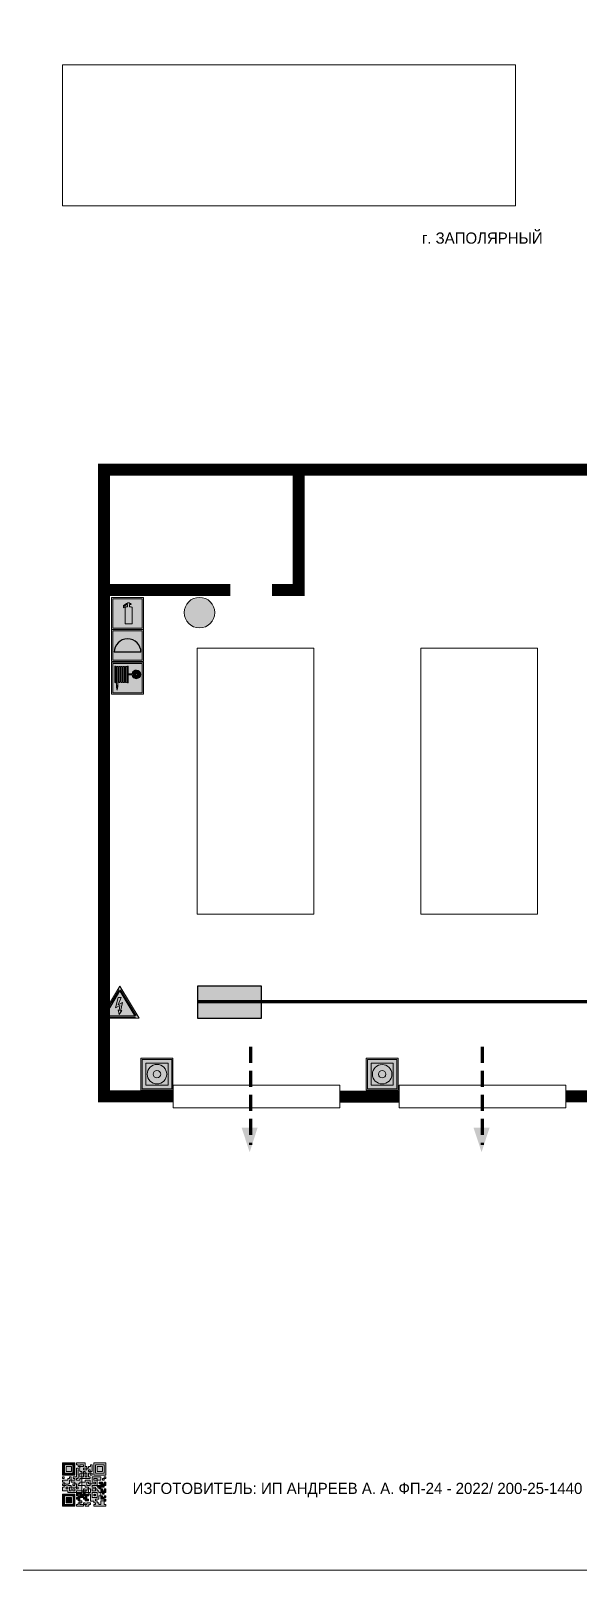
# Model space of a CAD drawing. Header units: millimetres. Extents: x 13114 to 67229, y 22859 to 38520.
# Drawn here: x 27623.1 to 27760.1, y 34765.1 to 35149.7 of the extents above; entities that cross this region are included whole.
import ezdxf

# ---------------------------------------------------------------- set-up
doc = ezdxf.new("R2010")
doc.units = ezdxf.units.MM
doc.linetypes.add('{ Wide Dash }', pattern=[12, 4, -2, 4, -2])
doc.layers.add('План_Штампы', color=7, linetype='Continuous')
doc.styles.add('обычный', font='arial.ttf')
picture_1 = doc.add_image_def('image1.jpg', size_in_pixel=(337, 105))

# ---------------------------------------------------------------- blocks, each defined once
blk = doc.blocks.new('QR')
at = {"lineweight": 0}
h = blk.add_hatch(color=256, dxfattribs=at)
h.dxf.hatch_style = 1
h.paths.add_polyline_path([(9241.16, 2687.38), (9242.01, 2687.38), (9242.01, 2687.83), (9241.59, 2687.83), (9241.59, 2688.68), (9239.45, 2688.68), (9239.45, 2688.25), (9239.86, 2688.25), (9239.86, 2687.83), (9240.29, 2687.83), (9240.29, 2688.25), (9241.16, 2688.25), (9241.16, 2687.83), (9240.29, 2687.83), (9240.29, 2687.38), (9239.45, 2687.38), (9239.45, 2685.22), (9238.57, 2685.22), (9238.57, 2684.8), (9239.02, 2684.8), (9239.02, 2684.37), (9238.13, 2684.37), (9238.13, 2683.92), (9239.02, 2683.92), (9239.02, 2683.5), (9239.44, 2683.5), (9239.44, 2682.64), (9239.87, 2682.64), (9239.87, 2682.18), (9239.44, 2682.18), (9239.44, 2682.64), (9238.13, 2682.64), (9238.13, 2681.76), (9237.71, 2681.76), (9237.71, 2682.64), (9238.13, 2682.64), (9238.13, 2683.07), (9237.27, 2683.07), (9237.27, 2683.51), (9237.71, 2683.51), (9237.71, 2684.37), (9238.13, 2684.37), (9238.13, 2685.22), (9237.71, 2685.22), (9237.71, 2684.8), (9237.28, 2684.8), (9237.28, 2684.38), (9235.98, 2684.38), (9235.98, 2683.92), (9236.4, 2683.92), (9236.4, 2683.49), (9236.84, 2683.49), (9236.84, 2683.07), (9236.4, 2683.07), (9236.4, 2682.64), (9235.98, 2682.64), (9235.98, 2681.76), (9237.29, 2681.76), (9237.29, 2681.33), (9239.43, 2681.33), (9239.43, 2681.76), (9240.74, 2681.76), (9240.74, 2683.05), (9239.87, 2683.05), (9239.87, 2683.5), (9240.29, 2683.5), (9240.29, 2683.91), (9240.74, 2683.91), (9240.74, 2684.81), (9240.29, 2684.81), (9240.29, 2684.79), (9240.29, 2684.37), (9239.45, 2684.37), (9239.45, 2684.8), (9239.87, 2684.8), (9239.87, 2685.21), (9240.74, 2685.21), (9240.74, 2686.1), (9240.29, 2686.1), (9240.29, 2685.64), (9239.86, 2685.64), (9239.86, 2686.95), (9240.29, 2686.95), (9240.29, 2686.52), (9240.74, 2686.52), (9240.74, 2686.1), (9241.16, 2686.1), (9241.16, 2686.53), (9241.59, 2686.53), (9241.59, 2686.1), (9242.02, 2686.1), (9242.02, 2685.21), (9241.59, 2685.21), (9241.59, 2686.1), (9241.16, 2686.1), (9241.16, 2685.21), (9240.74, 2685.21), (9240.74, 2684.81), (9242.89, 2684.81), (9242.89, 2685.22), (9242.47, 2685.22), (9242.47, 2686.11), (9242.89, 2686.11), (9242.89, 2686.52), (9242.46, 2686.52), (9242.46, 2686.95), (9242.89, 2686.95), (9242.89, 2686.52), (9243.32, 2686.52), (9243.32, 2688.26), (9242.9, 2688.26), (9242.9, 2687.83), (9242.47, 2687.83), (9242.47, 2687.38), (9242.01, 2687.38), (9242.01, 2686.94), (9241.16, 2686.94)])
h.paths.add_polyline_path([(9239.02, 2682.18), (9239.02, 2681.76), (9238.54, 2681.76), (9238.54, 2682.18)], flags=16)
h.paths.add_polyline_path([(9237.27, 2682.65), (9237.27, 2682.19), (9236.83, 2682.19), (9236.83, 2682.65)], flags=16)
h = blk.add_hatch(color=256, dxfattribs=at)
h.dxf.hatch_style = 1
h.paths.add_polyline_path([(9238.15, 2687.83), (9236.83, 2687.83), (9236.83, 2686.52), (9238.15, 2686.52)], flags=0)
h.paths.add_polyline_path([(9239.01, 2685.65), (9239.01, 2688.68), (9235.98, 2688.68), (9235.98, 2685.65)])
h.paths.add_polyline_path([(9236.41, 2686.1), (9236.41, 2688.26), (9238.56, 2688.26), (9238.56, 2686.1)], flags=16)
h.paths.add_polyline_path([(9236.83, 2686.52), (9236.83, 2687.83), (9238.15, 2687.83), (9238.15, 2686.52)], flags=0)
h = blk.add_hatch(color=256, dxfattribs=at)
h.dxf.hatch_style = 1
h.paths.add_polyline_path([(9243.32, 2686.11), (9242.89, 2686.11), (9242.89, 2685.64), (9243.32, 2685.64)])
h.paths.add_polyline_path([(9239.02, 2683.07), (9239.02, 2683.5), (9238.56, 2683.5), (9238.56, 2683.07)])
h.paths.add_polyline_path([(9236.4, 2684.8), (9236.4, 2685.22), (9235.98, 2685.22), (9235.98, 2684.8)])
h.paths.add_polyline_path([(9236.4, 2683.07), (9236.4, 2683.49), (9235.98, 2683.49), (9235.98, 2683.07)])
h = blk.add_hatch(color=256, dxfattribs=at)
h.dxf.hatch_style = 1
h.paths.add_polyline_path([(9238.15, 2686.52), (9238.15, 2687.83), (9236.83, 2687.83), (9236.83, 2686.52)])
h.paths.add_polyline_path([(9245.91, 2686.52), (9245.91, 2687.83), (9244.59, 2687.83), (9244.59, 2686.52)], flags=0)
h.paths.add_polyline_path([(9246.77, 2685.65), (9246.77, 2688.68), (9243.74, 2688.68), (9243.74, 2685.65)])
h.paths.add_polyline_path([(9244.17, 2686.1), (9244.17, 2688.26), (9246.32, 2688.26), (9246.32, 2686.1)], flags=16)
h.paths.add_polyline_path([(9244.59, 2686.52), (9244.59, 2687.83), (9245.91, 2687.83), (9245.91, 2686.52)], flags=0)
h = blk.add_hatch(color=256, dxfattribs=at)
h.dxf.hatch_style = 1
h.paths.add_polyline_path([(9240.75, 2681.76), (9240.75, 2681.35), (9241.17, 2681.35), (9241.17, 2681.76)])
h.paths.add_polyline_path([(9241.6, 2682.18), (9241.17, 2682.18), (9241.17, 2681.76), (9241.6, 2681.76)])
h.paths.add_polyline_path([(9242.47, 2681.34), (9242.47, 2682.19), (9242.02, 2682.19), (9242.02, 2681.76), (9241.6, 2681.76), (9241.6, 2681.34)])
h.paths.add_polyline_path([(9239.87, 2678.3), (9239.44, 2678.3), (9239.44, 2677.89), (9241.17, 2677.89), (9241.17, 2678.3), (9240.28, 2678.3), (9240.28, 2678.73), (9239.87, 2678.73)])
h.paths.add_polyline_path([(9240.75, 2678.73), (9240.75, 2679.19), (9240.28, 2679.19), (9240.28, 2678.73)])
h.paths.add_polyline_path([(9241.6, 2678.73), (9241.17, 2678.73), (9241.17, 2678.3), (9241.6, 2678.3)])
h.paths.add_polyline_path([(9242.02, 2678.3), (9241.6, 2678.3), (9241.6, 2677.89), (9242.48, 2677.89), (9242.48, 2678.31), (9242.9, 2678.31), (9242.9, 2678.73), (9242.02, 2678.73)])
h.paths.add_polyline_path([(9246.36, 2684.37), (9246.36, 2684.79), (9245.93, 2684.79), (9245.93, 2684.37)])
h.paths.add_polyline_path([(9246.78, 2685.2), (9246.36, 2685.2), (9246.36, 2684.79), (9246.78, 2684.79)])
h.paths.add_polyline_path([(9245.91, 2687.83), (9244.59, 2687.83), (9244.59, 2686.52), (9245.91, 2686.52)])
h = blk.add_hatch(color=256, dxfattribs=at)
h.dxf.hatch_style = 1
h.paths.add_polyline_path([(9243.32, 2682.64), (9243.32, 2683.07), (9244.62, 2683.07), (9244.62, 2684.37), (9243.74, 2684.37), (9243.74, 2684.8), (9244.62, 2684.8), (9244.62, 2684.37), (9245.48, 2684.37), (9245.48, 2685.22), (9243.32, 2685.22), (9243.32, 2683.5), (9242.89, 2683.5), (9242.89, 2683.06), (9242.01, 2683.06), (9242.01, 2683.91), (9242.47, 2683.91), (9242.47, 2683.5), (9242.89, 2683.5), (9242.89, 2684.38), (9241.59, 2684.38), (9241.59, 2683.91), (9240.74, 2683.91), (9240.74, 2683.05), (9241.59, 2683.05), (9241.59, 2682.64), (9242.47, 2682.64), (9242.47, 2682.19), (9242.91, 2682.19), (9242.91, 2681.34), (9242.48, 2681.34), (9242.48, 2680.91), (9242.91, 2680.91), (9242.91, 2679.17), (9243.75, 2679.17), (9243.75, 2678.73), (9244.2, 2678.73), (9244.2, 2678.3), (9243.75, 2678.3), (9243.75, 2677.88), (9246.78, 2677.88), (9246.78, 2678.3), (9246.35, 2678.3), (9246.35, 2679.19), (9245.48, 2679.19), (9245.48, 2678.31), (9245.05, 2678.31), (9245.05, 2678.73), (9244.62, 2678.73), (9244.62, 2679.19), (9244.2, 2679.19), (9244.2, 2679.61), (9245.05, 2679.61), (9245.05, 2680.46), (9245.48, 2680.46), (9245.48, 2681.34), (9245.04, 2681.34), (9245.04, 2681.76), (9244.63, 2681.76), (9244.63, 2682.19), (9244.21, 2682.19), (9244.21, 2681.76), (9243.32, 2681.76), (9243.32, 2682.19), (9244.21, 2682.19), (9244.21, 2682.64)])
h.paths.add_polyline_path([(9243.75, 2683.49), (9243.75, 2683.92), (9244.21, 2683.92), (9244.21, 2683.49)], flags=16)
h.paths.add_polyline_path([(9243.32, 2681.34), (9244.63, 2681.34), (9244.63, 2680.04), (9243.32, 2680.04)], flags=16)
h.paths.add_polyline_path([(9243.76, 2680.89), (9244.18, 2680.89), (9244.18, 2680.48), (9243.76, 2680.48)], flags=0)
h = blk.add_hatch(color=256, dxfattribs=at)
h.dxf.hatch_style = 1
h.paths.add_polyline_path([(9242.02, 2680.46), (9242.48, 2680.46), (9242.48, 2680.91), (9241.58, 2680.91), (9241.58, 2681.35), (9241.17, 2681.35), (9241.17, 2680.91), (9240.75, 2680.91), (9240.75, 2681.33), (9239.43, 2681.33), (9239.43, 2680.46), (9239.86, 2680.46), (9239.86, 2680.92), (9240.3, 2680.92), (9240.3, 2680.46), (9239.86, 2680.46), (9239.86, 2680.04), (9239.44, 2680.04), (9239.44, 2679.62), (9239.86, 2679.62), (9239.86, 2679.19), (9240.29, 2679.19), (9240.29, 2680.03), (9241.18, 2680.03), (9241.18, 2680.47), (9241.6, 2680.47), (9241.6, 2680.03), (9241.18, 2680.03), (9241.18, 2679.61), (9241.6, 2679.61), (9241.6, 2679.19), (9242.47, 2679.19), (9242.47, 2679.6), (9242.02, 2679.6)])
h = blk.add_hatch(color=256, dxfattribs=at)
h.dxf.hatch_style = 1
h.paths.add_polyline_path([(9246.36, 2683.07), (9246.78, 2683.07), (9246.78, 2683.92), (9246.36, 2683.92), (9246.36, 2683.49), (9245.92, 2683.49), (9245.92, 2683.92), (9245.06, 2683.92), (9245.06, 2683.49), (9245.48, 2683.49), (9245.48, 2683.07), (9244.62, 2683.07), (9244.62, 2682.65), (9245.05, 2682.65), (9245.05, 2682.18), (9245.48, 2682.18), (9245.48, 2682.65), (9246.36, 2682.65)])
h.paths.add_polyline_path([(9246.78, 2682.18), (9246.36, 2682.18), (9246.36, 2681.75), (9245.92, 2681.75), (9245.92, 2682.18), (9245.48, 2682.18), (9245.48, 2681.34), (9245.48, 2681.34), (9245.94, 2681.34), (9245.94, 2680.91), (9246.36, 2680.91), (9246.36, 2681.34), (9246.78, 2681.34)])
h = blk.add_hatch(color=256, dxfattribs=at)
h.dxf.hatch_style = 1
h.paths.add_polyline_path([(9235.98, 2680.9), (9235.98, 2677.86), (9239.02, 2677.86), (9239.02, 2680.9)])
h.paths.add_polyline_path([(9238.57, 2680.48), (9238.57, 2678.32), (9236.41, 2678.32), (9236.41, 2680.48)], flags=16)
h.paths.add_polyline_path([(9238.15, 2680.05), (9238.15, 2678.74), (9236.83, 2678.74), (9236.83, 2680.05)], flags=0)
h = blk.add_hatch(color=256, dxfattribs=at)
h.dxf.hatch_style = 1
h.paths.add_polyline_path([(9238.15, 2680.05), (9236.83, 2680.05), (9236.83, 2678.74), (9238.15, 2678.74)])
h = blk.add_hatch(color=256, dxfattribs=at)
h.dxf.hatch_style = 1
h.paths.add_polyline_path([(9244.18, 2680.48), (9244.18, 2680.89), (9243.76, 2680.89), (9243.76, 2680.48)])
h = blk.add_hatch(color=256, dxfattribs=at)
h.dxf.hatch_style = 1
h.paths.add_polyline_path([(9245.93, 2680.04), (9245.93, 2680.46), (9245.48, 2680.46), (9245.48, 2679.62), (9246.35, 2679.62), (9246.35, 2680.04)])
h.paths.add_polyline_path([(9246.78, 2680.04), (9246.78, 2680.46), (9246.35, 2680.46), (9246.35, 2680.04)])
h.paths.add_polyline_path([(9246.78, 2679.18), (9246.78, 2679.62), (9246.35, 2679.62), (9246.35, 2679.18)])
for points in [[(9237.71, 2685.22), (9238.13, 2685.22), (9238.13, 2684.37), (9237.71, 2684.37), (9237.71, 2683.51), (9237.27, 2683.51), (9237.27, 2683.07), (9238.13, 2683.07), (9238.13, 2682.64), (9237.71, 2682.64), (9237.71, 2681.76), (9238.13, 2681.76), (9238.13, 2682.64), (9239.44, 2682.64), (9239.44, 2683.5), (9239.02, 2683.5), (9239.02, 2683.07), (9238.56, 2683.07), (9238.56, 2683.5), (9239.02, 2683.5), (9239.02, 2683.92), (9238.13, 2683.92), (9238.13, 2684.37), (9239.02, 2684.37), (9239.02, 2684.8), (9238.57, 2684.8), (9238.57, 2685.22), (9239.45, 2685.22), (9239.45, 2687.38), (9240.29, 2687.38), (9240.29, 2687.83), (9239.86, 2687.83), (9239.86, 2688.25), (9239.45, 2688.25), (9239.45, 2688.68), (9241.59, 2688.68), (9241.59, 2687.83), (9242.01, 2687.83), (9242.01, 2687.38), (9242.47, 2687.38), (9242.47, 2687.83), (9242.9, 2687.83), (9242.9, 2688.26), (9243.32, 2688.26), (9243.32, 2686.52), (9242.89, 2686.52), (9242.89, 2686.11), (9243.32, 2686.11), (9243.32, 2685.64), (9242.89, 2685.64), (9242.89, 2686.11), (9242.47, 2686.11), (9242.47, 2685.22), (9242.89, 2685.22), (9242.89, 2684.81), (9240.74, 2684.81), (9240.74, 2683.91), (9241.59, 2683.91), (9241.59, 2684.38), (9242.89, 2684.38), (9242.89, 2683.5), (9242.47, 2683.5), (9242.47, 2683.91), (9242.01, 2683.91), (9242.01, 2683.06), (9242.89, 2683.06), (9242.89, 2683.5), (9243.32, 2683.5), (9243.32, 2685.22), (9245.48, 2685.22), (9245.48, 2684.37), (9244.62, 2684.37), (9244.62, 2683.07), (9245.48, 2683.07), (9245.48, 2683.49), (9245.06, 2683.49), (9245.06, 2683.92), (9245.92, 2683.92), (9245.92, 2683.49), (9246.36, 2683.49), (9246.36, 2683.92), (9246.78, 2683.92), (9246.78, 2683.07), (9246.36, 2683.07), (9246.36, 2682.65), (9245.48, 2682.65), (9245.48, 2682.18), (9245.92, 2682.18), (9245.92, 2681.75), (9246.36, 2681.75), (9246.36, 2682.18), (9246.78, 2682.18), (9246.78, 2681.34), (9246.36, 2681.34), (9246.36, 2680.91), (9245.94, 2680.91), (9245.94, 2681.34), (9245.48, 2681.34), (9245.48, 2680.46), (9245.93, 2680.46), (9245.93, 2680.04), (9246.35, 2680.04), (9246.35, 2680.46), (9246.78, 2680.46), (9246.78, 2680.04), (9246.78, 2680.04), (9246.35, 2680.04), (9246.35, 2679.62), (9246.78, 2679.62), (9246.78, 2679.18), (9246.35, 2679.18), (9246.35, 2678.3), (9246.78, 2678.3), (9246.78, 2677.88), (9243.75, 2677.88), (9243.75, 2678.3), (9244.2, 2678.3), (9244.2, 2678.73), (9243.75, 2678.73), (9243.75, 2679.17), (9242.91, 2679.17), (9242.91, 2680.91), (9242.48, 2680.91), (9242.48, 2680.46), (9242.02, 2680.46), (9242.02, 2679.6), (9242.47, 2679.6), (9242.47, 2679.19), (9241.6, 2679.19), (9241.6, 2679.61), (9241.18, 2679.61), (9241.18, 2680.03), (9240.29, 2680.03), (9240.29, 2679.19), (9240.75, 2679.19), (9240.75, 2678.73), (9240.28, 2678.73), (9240.28, 2678.3), (9241.17, 2678.3), (9241.17, 2678.73), (9241.6, 2678.73), (9241.6, 2678.3), (9242.02, 2678.3), (9242.02, 2678.73), (9242.9, 2678.73), (9242.9, 2678.31), (9242.48, 2678.31), (9242.48, 2677.89), (9241.6, 2677.89), (9241.6, 2678.3), (9241.17, 2678.3), (9241.17, 2677.89), (9239.44, 2677.89), (9239.44, 2678.3), (9239.87, 2678.3), (9239.87, 2678.73), (9240.28, 2678.73), (9240.28, 2679.19), (9240.29, 2679.19), (9239.86, 2679.19), (9239.86, 2679.62), (9239.44, 2679.62), (9239.44, 2680.04), (9239.86, 2680.04), (9239.86, 2680.46), (9239.43, 2680.46), (9239.43, 2681.33), (9237.29, 2681.33), (9237.29, 2681.76), (9235.98, 2681.76), (9235.98, 2682.64), (9236.4, 2682.64), (9236.4, 2683.07), (9235.98, 2683.07), (9235.98, 2683.49), (9236.4, 2683.49), (9236.4, 2683.92), (9235.98, 2683.92), (9235.98, 2684.38), (9237.28, 2684.38), (9237.28, 2684.8), (9237.71, 2684.8), (9237.71, 2685.22), (9237.92, 2685.22)], [(9240.74, 2685.21), (9239.87, 2685.21), (9239.87, 2684.8), (9239.45, 2684.8), (9239.45, 2684.37), (9240.29, 2684.37), (9240.29, 2684.79), (9240.29, 2684.81), (9240.74, 2684.81), (9240.74, 2685.21), (9239.87, 2685.21)], [(9240.74, 2686.1), (9240.74, 2686.52), (9240.29, 2686.52), (9240.29, 2686.95), (9239.86, 2686.95), (9239.86, 2685.64), (9240.29, 2685.64), (9240.29, 2686.1), (9240.74, 2686.1), (9240.74, 2686.52)], [(9240.74, 2683.05), (9240.74, 2681.76), (9239.43, 2681.76), (9239.43, 2681.33), (9240.75, 2681.33), (9240.75, 2681.35), (9240.75, 2680.91), (9241.17, 2680.91), (9241.17, 2681.35), (9241.58, 2681.35), (9241.58, 2680.91), (9242.48, 2680.91), (9242.48, 2681.34), (9242.91, 2681.34), (9242.91, 2682.19), (9242.47, 2682.19), (9242.47, 2682.64), (9241.59, 2682.64), (9241.59, 2683.05), (9240.74, 2683.05)], [(9240.74, 2683.91), (9240.29, 2683.91), (9240.29, 2683.5), (9239.87, 2683.5), (9239.87, 2683.05), (9240.74, 2683.05), (9240.74, 2683.91)], [(9241.6, 2681.76), (9242.02, 2681.76), (9242.02, 2682.19), (9242.47, 2682.19), (9242.47, 2681.34), (9241.6, 2681.34), (9241.6, 2681.76)], [(9244.62, 2683.07), (9243.32, 2683.07), (9243.32, 2682.64), (9244.21, 2682.64), (9244.21, 2682.19), (9243.32, 2682.19), (9243.32, 2681.76), (9244.21, 2681.76), (9244.21, 2682.19), (9244.63, 2682.19), (9244.63, 2681.76), (9245.04, 2681.76), (9245.04, 2681.34), (9245.48, 2681.34)], [(9244.62, 2684.37), (9244.62, 2684.8), (9243.74, 2684.8), (9243.74, 2684.37), (9244.62, 2684.37)], [(9245.48, 2682.18), (9245.05, 2682.18), (9245.05, 2682.65), (9244.62, 2682.65), (9244.62, 2683.07)], [(9245.48, 2682.18), (9245.48, 2681.34)], [(9239.86, 2680.46), (9239.86, 2680.92), (9240.3, 2680.92), (9240.3, 2680.46), (9239.86, 2680.46)], [(9245.48, 2680.46), (9245.05, 2680.46), (9245.05, 2679.61), (9244.2, 2679.61), (9244.2, 2679.19), (9244.62, 2679.19), (9244.62, 2678.73), (9245.05, 2678.73), (9245.05, 2678.31), (9245.48, 2678.31), (9245.48, 2679.19), (9246.35, 2679.19), (9246.35, 2679.07)], [(9246.35, 2679.62), (9245.48, 2679.62), (9245.48, 2680.46)], [(9245.48, 2680.46), (9245.48, 2679.62), (9246.35, 2679.62), (9246.35, 2680.04), (9245.93, 2680.04), (9245.93, 2680.46), (9245.48, 2680.46), (9245.48, 2679.62)], [(9246.35, 2679.62), (9246.35, 2679.18)]]:
    blk.add_lwpolyline(points, dxfattribs=at)
for points in [[(9235.98, 2685.65), (9239.01, 2685.65), (9239.01, 2688.68), (9235.98, 2688.68)], [(9235.98, 2684.8), (9236.4, 2684.8), (9236.4, 2685.22), (9235.98, 2685.22)], [(9236.41, 2688.26), (9238.56, 2688.26), (9238.56, 2686.1), (9236.41, 2686.1)], [(9236.83, 2687.83), (9238.15, 2687.83), (9238.15, 2686.52), (9236.83, 2686.52)], [(9240.29, 2687.83), (9241.16, 2687.83), (9241.16, 2688.25), (9240.29, 2688.25)], [(9240.29, 2688.25), (9241.16, 2688.25), (9241.16, 2687.83), (9240.29, 2687.83)], [(9241.16, 2686.1), (9240.74, 2686.1), (9240.74, 2685.21), (9241.16, 2685.21)], [(9242.01, 2687.38), (9241.16, 2687.38), (9241.16, 2686.94), (9242.01, 2686.94)], [(9241.16, 2687.38), (9242.01, 2687.38), (9242.01, 2686.94), (9241.16, 2686.94)], [(9241.16, 2686.53), (9241.59, 2686.53), (9241.59, 2686.1), (9241.16, 2686.1)], [(9241.59, 2686.1), (9242.02, 2686.1), (9242.02, 2685.21), (9241.59, 2685.21)], [(9242.89, 2686.52), (9242.46, 2686.52), (9242.46, 2686.95), (9242.89, 2686.95)], [(9243.74, 2685.65), (9246.77, 2685.65), (9246.77, 2688.68), (9243.74, 2688.68)], [(9244.17, 2688.26), (9246.32, 2688.26), (9246.32, 2686.1), (9244.17, 2686.1)], [(9244.59, 2687.83), (9245.91, 2687.83), (9245.91, 2686.52), (9244.59, 2686.52)], [(9246.36, 2685.2), (9246.78, 2685.2), (9246.78, 2684.79), (9246.36, 2684.79)], [(9236.4, 2683.07), (9236.84, 2683.07), (9236.84, 2683.49), (9236.4, 2683.49)], [(9236.83, 2682.19), (9237.27, 2682.19), (9237.27, 2682.65), (9236.83, 2682.65)], [(9238.54, 2682.18), (9239.02, 2682.18), (9239.02, 2681.76), (9238.54, 2681.76)], [(9239.44, 2682.64), (9239.87, 2682.64), (9239.87, 2682.18), (9239.44, 2682.18)], [(9240.75, 2681.76), (9241.17, 2681.76), (9241.17, 2681.35), (9240.75, 2681.35)], [(9241.17, 2682.18), (9241.6, 2682.18), (9241.6, 2681.76), (9241.17, 2681.76)], [(9243.32, 2680.04), (9244.63, 2680.04), (9244.63, 2681.34), (9243.32, 2681.34)], [(9243.75, 2683.92), (9244.21, 2683.92), (9244.21, 2683.49), (9243.75, 2683.49)], [(9245.93, 2684.79), (9246.36, 2684.79), (9246.36, 2684.37), (9245.93, 2684.37)], [(9235.98, 2677.86), (9239.02, 2677.86), (9239.02, 2680.9), (9235.98, 2680.9)], [(9236.41, 2680.48), (9238.57, 2680.48), (9238.57, 2678.32), (9236.41, 2678.32)], [(9236.83, 2680.05), (9238.15, 2680.05), (9238.15, 2678.74), (9236.83, 2678.74)], [(9241.18, 2680.03), (9241.6, 2680.03), (9241.6, 2680.47), (9241.18, 2680.47)], [(9243.76, 2680.89), (9244.18, 2680.89), (9244.18, 2680.48), (9243.76, 2680.48)]]:
    blk.add_lwpolyline(points, close=True, dxfattribs=at)
blk = doc.blocks.new('A$C32E8229D')
at = {"true_color": 0xffffff}
blk.add_hatch(color=7, dxfattribs=at).paths.add_polyline_path([(0, 0), (0, -8), (16, -8), (16, 0)])
h = blk.add_hatch(color=126)
h.paths.add_polyline_path([(0.2, -0.2), (15.8, -0.2), (15.8, -7.8), (0.2, -7.8)])
h.paths.add_polyline_path([(13.49, -2.05), (12.08, -2.05), (11.37, -2.63, 0.162397), (11.29, -2.84), (11.29, -3.63), (10.35, -3.63), (10.35, -4.05), (11.68, -4.05), (11.68, -3.48), (12.26, -4.28), (11.29, -5.1), (11.29, -6.78), (11.85, -6.78), (11.85, -5.44), (12.8, -4.64), (12.8, -5.94), (14.46, -5.94), (14.46, -5.39), (13.45, -5.39), (13.45, -3.97), (12.46, -2.59), (13.15, -2.59), (13.69, -3.34), (14.18, -3)], flags=16)
h.paths.add_polyline_path([(10.74, -1.82, 1), (11.8, -1.82, 1)], flags=16)
h.paths.add_polyline_path([(9.39, -3.59), (5.99, -3.59), (6.56, -3.03), (5.91, -3.03), (5.1, -3.83), (5.91, -4.64), (6.56, -4.64), (5.99, -4.09), (9.39, -4.09)], flags=16)
h.paths.add_polyline_path([(4.29, -1.08), (1.72, -1.08), (1.72, -6.6), (4.29, -6.6)], flags=16)
at = {"color": 126}
blk.add_lwpolyline([(16, -8), (0, -8), (0, 0), (16, 0)], close=True, dxfattribs=at)
blk = doc.blocks.new('A$C54414219')
at = {"true_color": 0xffffff}
h = blk.add_hatch(color=7, dxfattribs=at)
h.paths.add_polyline_path([(2.39, -9.45), (2.39, -18.3), (11.23, -18.3), (11.23, -9.45)], flags=0)
h.paths.add_polyline_path([(10.71, -13.87, -1), (2.92, -13.87, -1)], flags=0)
h.paths.add_polyline_path([(8.3, -13.87, -1), (5.33, -13.87, -1)], flags=0)
h.paths.add_polyline_path([(0.41, -7.47), (0.41, -20.27), (13.21, -20.27), (13.21, -7.47)])
h.paths.add_polyline_path([(0.92, -19.77), (12.71, -19.77), (12.71, -7.98), (0.92, -7.98)], flags=16)
h.paths.add_polyline_path([(11.23, -9.45), (11.23, -18.3), (2.39, -18.3), (2.39, -9.45)], flags=0)
at = {"lineweight": 5}
h = blk.add_hatch(color=242, dxfattribs=at)
h.paths.add_polyline_path([(12.71, -7.98), (0.92, -7.98), (0.92, -19.77), (12.71, -19.77)])
h.paths.add_polyline_path([(11.23, -18.3), (2.39, -18.3), (2.39, -9.45), (11.23, -9.45)], flags=16)
h.paths.add_polyline_path([(10.71, -13.87, -1), (2.92, -13.87, -1)], flags=0)
h.paths.add_polyline_path([(8.3, -13.87, -1), (5.33, -13.87, -1)], flags=0)
at = {"true_color": 0xffffff}
h = blk.add_hatch(color=7, dxfattribs=at)
h.paths.add_polyline_path([(2.39, -9.45), (2.39, -18.3), (11.23, -18.3), (11.23, -9.45)])
h.paths.add_polyline_path([(10.71, -13.87, -1), (2.92, -13.87, -1)], flags=16)
h.paths.add_polyline_path([(8.3, -13.87, -1), (5.33, -13.87, -1)], flags=0)
at = {"lineweight": 5}
h = blk.add_hatch(color=242, dxfattribs=at)
h.paths.add_polyline_path([(2.92, -13.87, 1), (10.71, -13.87, 1)])
h.paths.add_polyline_path([(8.3, -13.87, -1), (5.33, -13.87, -1)], flags=16)
at = {"color": 242, "lineweight": 5}
for p, q in [((0.41, -20.27), (0.41, -7.47)), ((0.41, -7.47), (13.21, -7.47)), ((0.41, -7.47), (13.21, -7.47)), ((13.21, -20.27), (13.21, -7.47)), ((0.41, -20.27), (13.21, -20.27))]:
    blk.add_line(p, q, dxfattribs=at)
for points in [[(0.92, -7.98), (12.71, -7.98), (12.71, -19.77), (0.92, -19.77)], [(2.39, -9.45), (11.23, -9.45), (11.23, -18.3), (2.39, -18.3)]]:
    blk.add_lwpolyline(points, close=True, dxfattribs=at)
for radius in [3.89, 1.49]:
    blk.add_circle((6.81, -13.87), radius, dxfattribs=at)
blk = doc.blocks.new('A$C3E6D3DDE')
at = {"lineweight": 5}
h = blk.add_hatch(color=40, dxfattribs=at)
h.paths.add_polyline_path([(24.1, 1.45), (16.46, -11.35), (31.74, -11.35)])
h.paths.add_polyline_path([(24.09, -0.46), (30.03, -10.41), (18.14, -10.41)], flags=16)
h.paths.add_polyline_path([(24.54, -3.08), (23.41, -6.02), (25.13, -5.01), (24.33, -8.5), (24.82, -8.27), (23.79, -9.86), (23.4, -8.04), (23.8, -8.43), (24.04, -6.29), (22.39, -7.25), (23.44, -3.08)], flags=0)
h = blk.add_hatch(color=256, dxfattribs=at)
h.paths.add_polyline_path([(24.37, 0.03, 0.567511), (23.82, 0.03), (17.59, -10.4, 0.582454), (17.86, -10.88), (30.32, -10.88, 0.582149), (30.6, -10.4)])
h.paths.add_polyline_path([(24.09, -0.46), (18.14, -10.41), (30.03, -10.41)], flags=16)
h.paths.add_polyline_path([(24.54, -3.08), (23.41, -6.02), (25.13, -5.01), (24.33, -8.5), (24.82, -8.27), (23.79, -9.86), (23.4, -8.04), (23.8, -8.43), (24.04, -6.29), (22.39, -7.25), (23.44, -3.08)], flags=0)
h = blk.add_hatch(color=40, dxfattribs=at)
h.paths.add_polyline_path([(24.09, -0.46), (18.14, -10.41), (30.03, -10.41)])
h.paths.add_polyline_path([(24.82, -8.27), (23.79, -9.86), (23.4, -8.04), (23.8, -8.43), (24.04, -6.29), (22.39, -7.25), (23.44, -3.08), (24.54, -3.08), (23.41, -6.02), (25.13, -5.01), (24.33, -8.5)], flags=16)
at = {"color": 40, "lineweight": 5}
for p, q in [((16.46, -11.35), (24.1, 1.45)), ((24.1, 1.45), (31.74, -11.35))]:
    blk.add_line(p, q, dxfattribs=at)
at = {"lineweight": 5}
for p, q in [((17.59, -10.4), (23.82, 0.03)), ((24.37, 0.03), (30.6, -10.4)), ((18.14, -10.41), (24.09, -0.46)), ((23.44, -3.08), (22.39, -7.25)), ((23.41, -6.02), (24.54, -3.08)), ((25.13, -5.01), (23.41, -6.02)), ((24.54, -3.08), (23.44, -3.08)), ((24.09, -0.46), (30.03, -10.41)), ((24.33, -8.5), (25.13, -5.01)), ((17.86, -10.88), (30.32, -10.88)), ((18.14, -10.41), (30.03, -10.41)), ((22.39, -7.25), (24.04, -6.29)), ((23.8, -8.43), (23.4, -8.04)), ((23.4, -8.04), (23.79, -9.86)), ((23.79, -9.86), (24.82, -8.27)), ((24.04, -6.29), (23.8, -8.43)), ((24.82, -8.27), (24.33, -8.5))]:
    blk.add_line(p, q, dxfattribs=at)
at = {"color": 50, "lineweight": 5}
blk.add_line((31.74, -11.35), (16.46, -11.35), dxfattribs=at)
blk = doc.blocks.new('A$C1E1F2D43')
at = {"true_color": 0xffffff}
blk.add_hatch(color=7, dxfattribs=at).paths.add_polyline_path([(8, 0), (0, 0), (0, -8), (8, -8)])
h = blk.add_hatch(color=242)
h.paths.add_polyline_path([(0.32, -0.32), (0.32, -7.68), (7.68, -7.68), (7.68, -0.32)])
h.paths.add_polyline_path([(7.35, -5.71), (0.65, -5.71, -1)], flags=16)
at = {"color": 242, "lineweight": 5}
for p, q in [((0, 0), (8, 0)), ((0, -8), (0, 0)), ((0, 0), (8, 0)), ((8, -8), (8, 0)), ((0, -8), (8, -8))]:
    blk.add_line(p, q, dxfattribs=at)
at = {"color": 242}
blk.add_line((7.35, -5.71), (0.65, -5.71), dxfattribs=at)
at = {"color": 242, "lineweight": 5}
blk.add_lwpolyline([(0.32, -0.32), (7.68, -0.32), (7.68, -7.68), (0.32, -7.68)], close=True, dxfattribs=at)
at = {"color": 242}
blk.add_arc((4, -5.71), 3.35, 0, 180, dxfattribs=at)
blk = doc.blocks.new('A$C37112FD5')
at = {"true_color": 0xf5f5ff}
h = blk.add_hatch(color=7, dxfattribs=at)
h.dxf.hatch_style = 1
h.paths.add_polyline_path([(12.8, -7.4), (0, -7.4), (0, -20.2), (12.8, -20.2)])
h.paths.add_polyline_path([(12.29, -7.91), (12.29, -19.69), (0.51, -19.69), (0.51, -7.91)], flags=16)
h.paths.add_polyline_path([(4.98, -9.04, -0.42597), (5.17, -9.22), (5.17, -12.25), (5.17, -15.29, -0.432244), (4.98, -15.47), (4.83, -15.47, -0.42597), (4.64, -15.29), (4.64, -12.25), (4.64, -9.22, -0.432244), (4.83, -9.04)], flags=0)
h.paths.add_polyline_path([(4.28, -9.22), (4.28, -12.25), (4.28, -15.29, -0.432244), (4.09, -15.47), (3.94, -15.47, -0.42597), (3.75, -15.29), (3.75, -12.25), (3.75, -9.22, -0.432244), (3.94, -9.04), (4.09, -9.04, -0.42597)], flags=0)
h.paths.add_polyline_path([(5.72, -9.04), (5.87, -9.04, -0.42597), (6.06, -9.22), (6.06, -12.25), (6.06, -15.29, -0.432244), (5.87, -15.47), (5.72, -15.47, -0.42597), (5.53, -15.29), (5.53, -12.25), (5.53, -9.22, -0.432244)], flags=0)
h.paths.add_polyline_path([(6.42, -8.9), (6.5, -8.9, -0.42597), (6.69, -9.08), (6.69, -12.03), (8.21, -12.03, -15.824349), (8.21, -12.47), (6.69, -12.47), (6.69, -15.42, -0.432244), (6.5, -15.6), (6.42, -15.6)], flags=0)
h.paths.add_polyline_path([(3.39, -9.22), (3.39, -12.25), (3.39, -15.29, -0.432244), (3.2, -15.47), (3.05, -15.47, -0.42597), (2.85, -15.29), (2.85, -12.25), (2.85, -9.22, -0.432244), (3.05, -9.04), (3.2, -9.04, -0.42597)], flags=0)
h.paths.add_polyline_path([(2.5, -9.22), (2.5, -16.71), (1.96, -16.71), (1.96, -9.22, -0.432244), (2.15, -9.04), (2.31, -9.04, -0.42597)], flags=0)
h.paths.add_polyline_path([(1.61, -8.9), (1.61, -15.6), (1.57, -15.6, -0.42597), (1.37, -15.42), (1.37, -12.03), (1.37, -9.09, -0.432244), (1.57, -8.9)], flags=0)
h.paths.add_polyline_path([(9.76, -10.81), (9.76, -12.03), (8.49, -12.03, -0.336371)], flags=0)
h.paths.add_polyline_path([(8.49, -12.47), (9.76, -12.47), (9.76, -13.7, -0.336371)], flags=0)
h.paths.add_polyline_path([(10.11, -10.81, -0.336371), (11.38, -12.03), (10.11, -12.03)], flags=0)
h.paths.add_polyline_path([(10.11, -12.47), (11.38, -12.47, -0.336371), (10.11, -13.7)], flags=0)
h.paths.add_polyline_path([(2.5, -16.84), (2.5, -17.05), (1.97, -17.05), (1.97, -16.84)], flags=0)
h.paths.add_polyline_path([(2.5, -17.24, -0.033778), (2.24, -18.6, -0.033778), (1.97, -17.24)], flags=0)
h = blk.add_hatch(color=242)
h.dxf.hatch_style = 1
h.paths.add_polyline_path([(12.29, -7.91), (0.51, -7.91), (0.51, -19.69), (12.29, -19.69)])
h.paths.add_polyline_path([(6.42, -15.6), (6.42, -8.9), (6.5, -8.9, -0.42597), (6.69, -9.08), (6.69, -12.03), (8.21, -12.03, -15.824349), (8.21, -12.47), (6.69, -12.47), (6.69, -15.42, -0.432244), (6.5, -15.6)], flags=16)
h.paths.add_polyline_path([(5.87, -15.47), (5.72, -15.47, -0.42597), (5.53, -15.29), (5.53, -12.25), (5.53, -9.22, -0.432244), (5.72, -9.04), (5.87, -9.04, -0.42597), (6.06, -9.22), (6.06, -12.25), (6.06, -15.29, -0.432244)], flags=16)
h.paths.add_polyline_path([(4.98, -15.47), (4.83, -15.47, -0.42597), (4.64, -15.29), (4.64, -12.25), (4.64, -9.22, -0.432244), (4.83, -9.04), (4.98, -9.04, -0.42597), (5.17, -9.22), (5.17, -12.25), (5.17, -15.29, -0.432244)], flags=16)
h.paths.add_polyline_path([(4.09, -15.47), (3.94, -15.47, -0.42597), (3.75, -15.29), (3.75, -12.25), (3.75, -9.22, -0.432244), (3.94, -9.04), (4.09, -9.04, -0.42597), (4.28, -9.22), (4.28, -12.25), (4.28, -15.29, -0.432244)], flags=16)
h.paths.add_polyline_path([(3.2, -15.47), (3.05, -15.47, -0.42597), (2.85, -15.29), (2.85, -12.25), (2.85, -9.22, -0.432244), (3.05, -9.04), (3.2, -9.04, -0.42597), (3.39, -9.22), (3.39, -12.25), (3.39, -15.29, -0.432244)], flags=16)
h.paths.add_polyline_path([(2.5, -17.05), (1.97, -17.05), (1.97, -16.84), (2.5, -16.84)], flags=16)
h.paths.add_polyline_path([(2.5, -17.24, -0.033778), (2.24, -18.6, -0.033778), (1.97, -17.24)], flags=16)
h.paths.add_polyline_path([(2.5, -16.71), (1.96, -16.71), (1.96, -9.22, -0.432244), (2.15, -9.04), (2.31, -9.04, -0.42597), (2.5, -9.22)], flags=16)
h.paths.add_polyline_path([(1.61, -15.6), (1.57, -15.6, -0.42597), (1.37, -15.42), (1.37, -12.03), (1.37, -9.09, -0.432244), (1.57, -8.9), (1.61, -8.9)], flags=16)
h.paths.add_polyline_path([(8.49, -12.47), (9.76, -12.47), (9.76, -13.7, -0.336371)], flags=0)
h.paths.add_polyline_path([(10.11, -13.7), (10.11, -12.47), (11.38, -12.47, -0.336371)], flags=0)
h.paths.add_polyline_path([(8.49, -12.03, -0.336371), (9.76, -10.81), (9.76, -12.03)], flags=0)
h.paths.add_polyline_path([(10.11, -12.03), (10.11, -10.81, -0.336371), (11.38, -12.03)], flags=0)
h = blk.add_hatch(color=7, dxfattribs=at)
h.dxf.hatch_style = 1
h.paths.add_polyline_path([(1.61, -8.9), (1.57, -8.9, 0.432244), (1.37, -9.09), (1.37, -12.03), (1.37, -15.42, 0.42597), (1.57, -15.6), (1.61, -15.6)])
h.paths.add_polyline_path([(2.5, -9.22, 0.42597), (2.31, -9.04), (2.15, -9.04, 0.432244), (1.96, -9.22), (1.96, -16.71), (2.5, -16.71)])
h.paths.add_polyline_path([(2.5, -16.84), (1.97, -16.84), (1.97, -17.05), (2.5, -17.05)])
h.paths.add_polyline_path([(2.5, -17.24), (1.97, -17.24, 0.033778), (2.24, -18.6, 0.033778)])
h.paths.add_polyline_path([(3.39, -12.25), (3.39, -9.22, 0.42597), (3.2, -9.04), (3.05, -9.04, 0.432244), (2.85, -9.22), (2.85, -12.25), (2.85, -15.29, 0.42597), (3.05, -15.47), (3.2, -15.47, 0.432244), (3.39, -15.29)])
h.paths.add_polyline_path([(4.28, -12.25), (4.28, -9.22, 0.42597), (4.09, -9.04), (3.94, -9.04, 0.432244), (3.75, -9.22), (3.75, -12.25), (3.75, -15.29, 0.42597), (3.94, -15.47), (4.09, -15.47, 0.432244), (4.28, -15.29)])
h.paths.add_polyline_path([(5.17, -12.25), (5.17, -9.22, 0.42597), (4.98, -9.04), (4.83, -9.04, 0.432244), (4.64, -9.22), (4.64, -12.25), (4.64, -15.29, 0.42597), (4.83, -15.47), (4.98, -15.47, 0.432244), (5.17, -15.29)])
h.paths.add_polyline_path([(6.06, -12.25), (6.06, -9.22, 0.42597), (5.87, -9.04), (5.72, -9.04, 0.432244), (5.53, -9.22), (5.53, -12.25), (5.53, -15.29, 0.42597), (5.72, -15.47), (5.87, -15.47, 0.432244), (6.06, -15.29)])
h.paths.add_polyline_path([(6.69, -12.47), (8.21, -12.47, 15.824349), (8.21, -12.03), (6.69, -12.03), (6.69, -9.08, 0.42597), (6.5, -8.9), (6.42, -8.9), (6.42, -15.6), (6.5, -15.6, 0.432244), (6.69, -15.42)])
h.paths.add_polyline_path([(8.49, -12.47), (9.76, -12.47), (9.76, -13.7, -0.336371)], flags=16)
h.paths.add_polyline_path([(8.49, -12.03, -0.336371), (9.76, -10.81), (9.76, -12.03)], flags=16)
h.paths.add_polyline_path([(10.11, -12.47), (11.38, -12.47, -0.336371), (10.11, -13.7)], flags=16)
h.paths.add_polyline_path([(10.11, -12.03), (10.11, -10.81, -0.336371), (11.38, -12.03)], flags=16)
h = blk.add_hatch(color=242)
h.dxf.hatch_style = 1
h.paths.add_polyline_path([(9.76, -10.81, 0.336371), (8.49, -12.03), (9.76, -12.03)])
h.paths.add_polyline_path([(10.11, -10.81), (10.11, -12.03), (11.38, -12.03, 0.336371)])
h.paths.add_polyline_path([(11.38, -12.47), (10.11, -12.47), (10.11, -13.7, 0.336371)])
h.paths.add_polyline_path([(9.76, -12.47), (8.49, -12.47, 0.336371), (9.76, -13.7)])
at = {"color": 242, "lineweight": 5}
for p, q in [((0, -20.2), (0, -7.4)), ((0, -7.4), (12.8, -7.4)), ((1.37, -12.03), (1.37, -9.08)), ((1.37, -12.03), (1.37, -15.42)), ((1.57, -8.9), (1.61, -8.9)), ((1.61, -8.9), (1.61, -15.6)), ((1.96, -16.71), (1.96, -9.22)), ((2.15, -9.04), (2.31, -9.04)), ((2.5, -16.71), (2.5, -9.22)), ((2.85, -12.25), (2.85, -9.22)), ((2.85, -12.25), (2.85, -15.29)), ((3.05, -9.04), (3.2, -9.04)), ((3.39, -12.25), (3.39, -9.22)), ((3.39, -12.25), (3.39, -15.29)), ((3.75, -12.25), (3.75, -9.22)), ((3.75, -12.25), (3.75, -15.29)), ((3.94, -9.04), (4.09, -9.04)), ((4.28, -12.25), (4.28, -9.22)), ((4.28, -12.25), (4.28, -15.29)), ((4.64, -12.25), (4.64, -9.22)), ((4.64, -12.25), (4.64, -15.29)), ((4.83, -9.04), (4.98, -9.04)), ((5.17, -12.25), (5.17, -9.22)), ((5.17, -12.25), (5.17, -15.29)), ((5.53, -12.25), (5.53, -9.22)), ((5.53, -12.25), (5.53, -15.29)), ((5.72, -9.04), (5.87, -9.04)), ((6.06, -12.25), (6.06, -9.22)), ((6.06, -12.25), (6.06, -15.29)), ((6.42, -8.9), (6.42, -15.6)), ((6.5, -8.9), (6.42, -8.9)), ((6.69, -12.03), (6.69, -9.08)), ((8.21, -12.03), (6.69, -12.03)), ((9.76, -12.03), (8.49, -12.03)), ((9.76, -10.81), (9.76, -12.03)), ((10.11, -10.81), (10.11, -12.03)), ((11.38, -12.03), (10.11, -12.03)), ((12.8, -20.2), (12.8, -7.4)), ((1.57, -15.6), (1.61, -15.6)), ((1.96, -16.71), (2.5, -16.71)), ((1.97, -16.84), (2.5, -16.84)), ((1.97, -17.05), (1.97, -16.84)), ((2.5, -17.05), (1.97, -17.05)), ((1.97, -17.24), (2.5, -17.24)), ((2.5, -16.84), (2.5, -17.05)), ((3.05, -15.47), (3.2, -15.47)), ((3.94, -15.47), (4.09, -15.47)), ((4.83, -15.47), (4.98, -15.47)), ((5.72, -15.47), (5.87, -15.47)), ((6.42, -15.6), (6.5, -15.6)), ((8.21, -12.47), (6.69, -12.47)), ((6.69, -12.47), (6.69, -15.42)), ((9.76, -12.47), (8.49, -12.47)), ((9.76, -12.47), (9.76, -13.7)), ((11.38, -12.47), (10.11, -12.47)), ((10.11, -12.47), (10.11, -13.7)), ((0, -20.2), (12.8, -20.2))]:
    blk.add_line(p, q, dxfattribs=at)
blk.add_lwpolyline([(0.51, -7.91), (12.29, -7.91), (12.29, -19.69), (0.51, -19.69)], close=True, dxfattribs=at)
for centre, radius, start, end in [((1.56, -9.09), 0.182, 87.10267, 180.60715), ((2.15, -9.22), 0.182, 87.10267, 180.60715), ((2.32, -9.22), 0.182, 359.39285, 92.89733), ((3.04, -9.22), 0.182, 87.10267, 180.60715), ((3.21, -9.22), 0.182, 359.39285, 92.89733), ((3.93, -9.22), 0.182, 87.10267, 180.60715), ((4.1, -9.22), 0.182, 359.39285, 92.89733), ((4.82, -9.22), 0.182, 87.10267, 180.60715), ((4.99, -9.22), 0.182, 359.39285, 92.89733), ((5.71, -9.22), 0.182, 87.10267, 180.60715), ((5.88, -9.22), 0.182, 359.39285, 92.89733), ((6.51, -9.09), 0.182, 359.39285, 92.89733), ((9.93, -12.25), 1.74, 187.23185, 172.76815), ((9.93, -12.25), 1.46, 96.99266, 171.35851), ((9.93, -12.25), 1.46, 8.64149, 83.00734), ((1.56, -15.42), 0.182, 179.39285, 272.89733), ((12.17, -15.98), 10.27, 187.04098, 194.7793), ((-7.7, -15.98), 10.27, 345.2207, 352.95902), ((3.04, -15.29), 0.182, 179.39285, 272.89733), ((3.21, -15.29), 0.182, 267.10267, 0.60715), ((3.93, -15.29), 0.182, 179.39285, 272.89733), ((4.1, -15.29), 0.182, 267.10267, 0.60715), ((4.82, -15.29), 0.182, 179.39285, 272.89733), ((4.99, -15.29), 0.182, 267.10267, 0.60715), ((5.71, -15.29), 0.182, 179.39285, 272.89733), ((5.88, -15.29), 0.182, 267.10267, 0.60715), ((6.51, -15.42), 0.182, 267.10267, 0.60715), ((9.93, -12.25), 1.46, 188.64149, 263.00734), ((9.93, -12.25), 1.46, 276.99266, 351.35851)]:
    blk.add_arc(centre, radius, start, end, dxfattribs=at)
blk = doc.blocks.new('A$C3AD82952')
at = {"true_color": 0xf5f5ff}
h = blk.add_hatch(color=7, dxfattribs=at)
h.dxf.hatch_style = 1
h.paths.add_polyline_path([(8.21, 8.73, 0.414214), (7.89, 9.05), (7.22, 9.05), (7.22, 9.92), (7.59, 9.92, 1), (7.57, 10.36), (7.22, 10.36), (7.22, 10.6), (6.43, 10.6), (6.43, 10.36), (6.01, 10.36), (4.74, 9.59), (4.74, 8.69), (4.98, 8.73), (4.98, 9.26), (6.12, 9.91), (6.43, 9.91), (6.43, 9.05), (5.76, 9.05, 0.414214), (5.44, 8.73), (5.44, 2.2), (8.21, 2.2)], flags=0)
h.paths.add_polyline_path([(12.8, 12.8), (0, 12.8), (0, 0), (12.8, 0)])
h.paths.add_polyline_path([(0.51, 12.29), (12.29, 12.29), (12.29, 0.51), (0.51, 0.51)], flags=16)
h.paths.add_polyline_path([(4.74, 9.59), (6.01, 10.36), (6.43, 10.36), (6.43, 10.6), (7.22, 10.6), (7.22, 10.36), (7.59, 10.36, -0.94586), (7.59, 9.92), (7.22, 9.92), (7.22, 9.05), (7.89, 9.05, -0.414214), (8.21, 8.73), (8.21, 2.2), (5.44, 2.2), (5.44, 8.73, -0.414214), (5.76, 9.05), (6.43, 9.05), (6.43, 9.91), (6.12, 9.91), (4.98, 9.26), (4.98, 8.73), (4.74, 8.69)], flags=0)
h = blk.add_hatch(color=242)
h.dxf.hatch_style = 1
h.paths.add_polyline_path([(12.29, 12.29), (0.51, 12.29), (0.51, 0.51), (12.29, 0.51)])
h.paths.add_polyline_path([(4.74, 8.69), (4.74, 9.59), (6.01, 10.36), (6.43, 10.36), (6.43, 10.6), (7.22, 10.6), (7.22, 10.36), (7.59, 10.36, -0.94586), (7.59, 9.92), (7.22, 9.92), (7.22, 9.05), (7.89, 9.05, -0.414214), (8.21, 8.73), (8.21, 2.2), (5.44, 2.2), (5.44, 8.73, -0.414214), (5.76, 9.05), (6.43, 9.05), (6.43, 9.91), (6.12, 9.91), (4.98, 9.26), (4.98, 8.73)], flags=16)
h = blk.add_hatch(color=7, dxfattribs=at)
h.dxf.hatch_style = 1
h.paths.add_polyline_path([(8.21, 8.73, 0.414214), (7.89, 9.05), (7.22, 9.05), (7.22, 9.92), (7.59, 9.92, 1), (7.57, 10.36), (7.22, 10.36), (7.22, 10.6), (6.43, 10.6), (6.43, 10.36), (6.01, 10.36), (4.74, 9.59), (4.74, 8.69), (4.98, 8.73), (4.98, 9.26), (6.12, 9.91), (6.43, 9.91), (6.43, 9.05), (5.76, 9.05, 0.414214), (5.44, 8.73), (5.44, 2.2), (8.21, 2.2)])
at = {"color": 242, "lineweight": 5}
for p, q in [((0, 0), (0, 12.8)), ((0, 12.8), (12.8, 12.8)), ((12.8, 0), (12.8, 12.8)), ((6.01, 10.36), (4.74, 9.59)), ((4.74, 9.59), (4.74, 8.69)), ((4.74, 8.69), (4.98, 8.73)), ((4.98, 9.26), (6.12, 9.91)), ((4.98, 8.73), (4.98, 9.26)), ((5.44, 2.2), (5.44, 8.73)), ((5.76, 9.05), (6.43, 9.05)), ((6.01, 10.36), (6.43, 10.36)), ((6.12, 9.91), (6.43, 9.91)), ((7.22, 10.6), (6.43, 10.6)), ((6.43, 10.6), (6.43, 10.36)), ((6.43, 9.91), (6.43, 9.05)), ((7.22, 10.36), (7.22, 10.6)), ((7.59, 10.36), (7.22, 10.36)), ((7.22, 9.05), (7.22, 9.92)), ((7.59, 9.92), (7.22, 9.92)), ((7.89, 9.05), (7.22, 9.05)), ((8.21, 2.2), (8.21, 8.73)), ((0, 0), (12.8, 0)), ((5.44, 2.2), (8.21, 2.2))]:
    blk.add_line(p, q, dxfattribs=at)
blk.add_lwpolyline([(0.51, 12.29), (12.29, 12.29), (12.29, 0.51), (0.51, 0.51)], close=True, dxfattribs=at)
for centre, radius, start, end in [((5.76, 8.73), 0.32, 90, 180), ((7.58, 10.14), 0.223, 273.18746, 86.81254), ((7.89, 8.73), 0.32, 0, 90)]:
    blk.add_arc(centre, radius, start, end, dxfattribs=at)
blk = doc.blocks.new('A$C7B8C2D5B')
at = {"lineweight": 0}
h = blk.add_hatch(color=5, dxfattribs=at)
h.dxf.hatch_style = 1
h.paths.add_polyline_path([(1.4, -3.02, 1), (-2.11, -3.02, 1)])
at = {"color": 5, "lineweight": 0}
blk.add_circle((-0.36, -3.02), 1.75, dxfattribs=at)

msp = doc.modelspace()

# ---------------------------------------------------------------- linework, layer by layer
at = {"color": 5, "lineweight": 0}
msp.add_lwpolyline([(27609.6, 34765.08), (28209.6, 34765.08), (28209.6, 35160.08), (27609.6, 35160.08)], close=True, dxfattribs=at)
at = {"lineweight": 0, "const_width": 3}
for points in [[(27658.65, 34883.46), (27641.42, 34883.46), (27641.42, 35040.07), (28020.31, 35040.07), (28020.31, 34883.46), (27982.58, 34883.46)], [(27690.06, 35040.07), (27690.06, 35010.03), (27683.36, 35010.03)], [(27672.95, 35010.03), (27641.42, 35010.03)], [(27700.31, 34883.42), (27715.11, 34883.42)], [(27756.76, 34883.49), (27771.56, 34883.49)]]:
    msp.add_lwpolyline(points, dxfattribs=at)
at = {"lineweight": 0}
for points in [[(27664.69, 34928.97), (27693.85, 34928.97), (27693.85, 34995.51), (27664.69, 34995.51)], [(27720.54, 34928.97), (27749.7, 34928.97), (27749.7, 34995.51), (27720.54, 34995.51)], [(27658.65, 34886.24), (27700.31, 34886.24), (27700.31, 34880.59), (27658.65, 34880.59)], [(27715.11, 34886.24), (27756.76, 34886.24), (27756.76, 34880.59), (27715.11, 34880.59)], [(27715.11, 34886.24), (27756.76, 34886.24), (27756.76, 34880.59), (27715.11, 34880.59)]]:
    msp.add_lwpolyline(points, close=True, dxfattribs=at)
at = {"color": 126, "lineweight": 100, "true_color": 0x008754}
msp.add_lwpolyline([(27664.69, 34907.15), (27978.64, 34907.15), (27978.64, 34890.07)], dxfattribs=at)
at = {"color": 126, "linetype": '{ Wide Dash }', "lineweight": 100, "true_color": 0x008754}
for points in [[(27677.97, 34895.84), (27677.97, 34871.39)], [(27735.89, 34895.84), (27735.89, 34871.39)]]:
    msp.add_lwpolyline(points, dxfattribs=at)
at = {"layer": 'План_Штампы', "color": 126, "true_color": 0x008754}
for points in [[(27675.77, 34875.7), (27679.79, 34875.69), (27677.8, 34869.53)], [(27733.7, 34875.7), (27737.72, 34875.69), (27735.72, 34869.53)]]:
    msp.add_solid(points, dxfattribs=at)

# ---------------------------------------------------------------- block references
for name, p, xscale, yscale, zscale in [('A$C3AD82952', (27643.3, 35000.16), 0.625, 0.625, 0.625), ('A$C7B8C2D5B', (27666.05, 35010.93), 2.177419353276491, 2.177419353276491, 2.177419353276491), ('A$C37112FD5', (27643.3, 34996.58), 0.6249984004534781, 0.6249984004534781, 0.6249984004534781), ('A$C3E6D3DDE', (27630.33, 34910.1), 0.625, 0.625, 0.625), ('A$C54414219', (27650.39, 34897.7), 0.625, 0.625, 0.625), ('A$C54414219', (27706.64, 34897.68), 0.625, 0.625, 0.625)]:
    msp.add_blockref(name, p, dxfattribs=dict(xscale=xscale, yscale=yscale, zscale=zscale))
at = {"color": 1}
msp.add_blockref('A$C1E1F2D43', (27643.3, 35000.16), dxfattribs=at)
at = {"color": 22, "lineweight": 100, "true_color": 0xbb1e10}
msp.add_blockref('QR', (18395.11, 32103.19), dxfattribs=at)
at = {"layer": 'План_Штампы', "color": 126, "true_color": 0x008754, "xscale": -1}
msp.add_blockref('A$C32E8229D', (27680.76, 34911.01), dxfattribs=at)

# ---------------------------------------------------------------- texts
at = {"lineweight": 0, "char_height": 2.8, "attachment_point": 5, "style": 'обычный'}
for s, insert, width in [('\\pi-8.4,l8.4,t8.4;{\\fProxima Nova Rg|b0|i0|c204|p2;г. ЗАПОЛЯРНЫЙ\\H1.6404x; }', (27735.88, 35097.93), 126.6484), ('\\pi-8.4,l8.4,t8.4;{\\fProxima Nova Rg|b0|i0|c204|p2;ИЗГОТОВИТЕЛЬ: ИП АНДРЕЕВ А. А.\\fProxima Nova Rg|b0|i0|c0|p2; \\fProxima Nova Rg|b0|i0|c204|p2;ФП-24 - 2022/ 200-25-1440 ГОСТ 34428-2018-Е\\H1.2266x; }', (27722.6, 34785.12), 191.3484)]:
    msp.add_mtext(s, dxfattribs=dict(at, insert=insert, width=width))

# ---------------------------------------------------------------- pictures from other files: only their frames are drawn
at = {"color": 7, "lineweight": 0, "true_color": 0xf5f5ff}
image = msp.add_image(picture_1, insert=(27631.08, 35106), size_in_units=(113.11, 35.24), dxfattribs=at)
image.dxf.flags = 7

doc.saveas('drawing.dxf')
